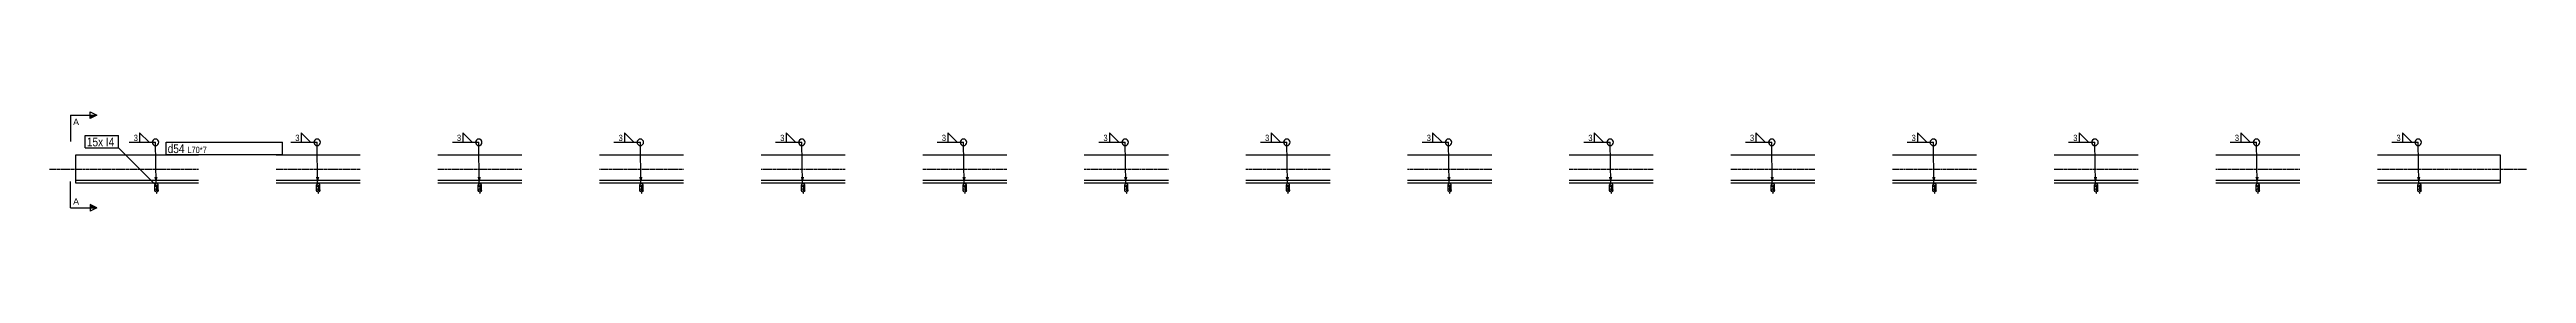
# Model space of a CAD drawing. Header units: millimetres. Extents: x 5 to 40932, y 5 to 1903.
# Drawn here: x 23430 to 29560, y 16 to 261 of the extents above; entities that cross this region are included whole.
import ezdxf

# ---------------------------------------------------------------- set-up
doc = ezdxf.new("R2010")
doc.units = ezdxf.units.MM
doc.linetypes.add('DXK_LINE_DOT2', pattern=[3.9198, 1.9599, -1.9599])
doc.linetypes.add('DXK_LINE_DOT3', pattern=[5.9187, 2.979, -0.9799, 0.9799, -0.9799])
doc.layers.add('STÅL', color=7, linetype='Continuous')
doc.layers.add('TEKST', color=7, linetype='Continuous')
doc.styles.add('Arial', font='ARIAL.TTF', dxfattribs={"height": 0.2})
doc.styles.add('Arial Narrow', font='ARIALN.TTF', dxfattribs={"height": 0.2})

msp = doc.modelspace()

# ---------------------------------------------------------------- hatches: boundary and pattern name
at = {"layer": 'TEKST', "linetype": 'Continuous'}
for points in [[(23697.4, 100.1), (23693.5, 83.7), (23689.2, 99.9)], [(24097.4, 100.1), (24093.5, 83.7), (24089.2, 99.9)], [(24497.4, 100.1), (24493.5, 83.7), (24489.2, 99.9)], [(24897.4, 100.1), (24893.5, 83.7), (24889.2, 99.9)], [(25297.4, 100.1), (25293.5, 83.7), (25289.2, 99.9)], [(25697.4, 100.1), (25693.5, 83.7), (25689.2, 99.9)], [(26097.4, 100.1), (26093.5, 83.7), (26089.2, 99.9)], [(26497.4, 100.1), (26493.5, 83.7), (26489.2, 99.9)], [(26897.4, 100.1), (26893.5, 83.7), (26889.2, 99.9)], [(27297.4, 100.1), (27293.5, 83.7), (27289.2, 99.9)], [(27697.4, 100.1), (27693.5, 83.7), (27689.2, 99.9)], [(28097.4, 100.1), (28093.5, 83.7), (28089.2, 99.9)], [(28497.4, 100.1), (28493.5, 83.7), (28489.2, 99.9)], [(28897.4, 100.1), (28893.5, 83.7), (28889.2, 99.9)], [(29297.4, 100.1), (29293.5, 83.7), (29289.2, 99.9)]]:
    msp.add_hatch(color=3, dxfattribs=at).paths.add_polyline_path(points)

# ---------------------------------------------------------------- linework, layer by layer
at = {"layer": 'STÅL', "color": 2, "linetype": 'Continuous'}
for p, q in [((23494.9, 84.3), (23494.9, 154.3)), ((23494.9, 154.3), (23798.9, 154.3)), ((23990.9, 154.3), (24198.9, 154.3)), ((24390.9, 154.3), (24598.9, 154.3)), ((24790.9, 154.3), (24998.9, 154.3)), ((25190.9, 154.3), (25398.9, 154.3)), ((25590.9, 154.3), (25798.9, 154.3)), ((25990.9, 154.3), (26198.9, 154.3)), ((26390.9, 154.3), (26598.9, 154.3)), ((26791, 154.3), (26999, 154.3)), ((27191, 154.3), (27399, 154.3)), ((27591, 154.3), (27799, 154.3)), ((27991, 154.3), (28199, 154.3)), ((28391, 154.3), (28599, 154.3)), ((28791, 154.3), (28999, 154.3)), ((29191, 154.3), (29494.9, 154.3)), ((29494.9, 154.3), (29494.9, 84.3)), ((23798.9, 91.3), (23494.9, 91.3)), ((23798.9, 84.3), (23494.9, 84.3)), ((23690.9, 66.8), (23690.9, 80.3)), ((23692.1, 64), (23690.9, 66.8)), ((23694.9, 62.8), (23692.1, 64)), ((23697.8, 64), (23694.9, 62.8)), ((23698.9, 66.8), (23697.8, 64)), ((23698.9, 66.8), (23698.9, 80.3)), ((24198.9, 91.3), (23990.9, 91.3)), ((24198.9, 84.3), (23990.9, 84.3)), ((24090.9, 66.8), (24090.9, 80.3)), ((24092.1, 64), (24090.9, 66.8)), ((24094.9, 62.8), (24092.1, 64)), ((24097.8, 64), (24094.9, 62.8)), ((24098.9, 66.8), (24097.8, 64)), ((24098.9, 66.8), (24098.9, 80.3)), ((24598.9, 91.3), (24390.9, 91.3)), ((24598.9, 84.3), (24390.9, 84.3)), ((24490.9, 66.8), (24490.9, 80.3)), ((24492.1, 64), (24490.9, 66.8)), ((24494.9, 62.8), (24492.1, 64)), ((24497.8, 64), (24494.9, 62.8)), ((24498.9, 66.8), (24497.8, 64)), ((24498.9, 66.8), (24498.9, 80.3)), ((24998.9, 91.3), (24790.9, 91.3)), ((24998.9, 84.3), (24790.9, 84.3)), ((24890.9, 66.8), (24890.9, 80.3)), ((24892.1, 64), (24890.9, 66.8)), ((24894.9, 62.8), (24892.1, 64)), ((24897.8, 64), (24894.9, 62.8)), ((24898.9, 66.8), (24897.8, 64)), ((24898.9, 66.8), (24898.9, 80.3)), ((25398.9, 91.3), (25190.9, 91.3)), ((25398.9, 84.3), (25190.9, 84.3)), ((25290.9, 66.8), (25290.9, 80.3)), ((25292.1, 64), (25290.9, 66.8)), ((25294.9, 62.8), (25292.1, 64)), ((25297.8, 64), (25294.9, 62.8)), ((25298.9, 66.8), (25297.8, 64)), ((25298.9, 66.8), (25298.9, 80.3)), ((25798.9, 91.3), (25590.9, 91.3)), ((25798.9, 84.3), (25590.9, 84.3)), ((25690.9, 66.8), (25690.9, 80.3)), ((25692.1, 64), (25690.9, 66.8)), ((25694.9, 62.8), (25692.1, 64)), ((25697.8, 64), (25694.9, 62.8)), ((25698.9, 66.8), (25697.8, 64)), ((25698.9, 66.8), (25698.9, 80.3)), ((26198.9, 91.3), (25990.9, 91.3)), ((26198.9, 84.3), (25990.9, 84.3)), ((26090.9, 66.8), (26090.9, 80.3)), ((26092.1, 64), (26090.9, 66.8)), ((26094.9, 62.8), (26092.1, 64)), ((26097.8, 64), (26094.9, 62.8)), ((26098.9, 66.8), (26097.8, 64)), ((26098.9, 66.8), (26098.9, 80.3)), ((26598.9, 91.3), (26390.9, 91.3)), ((26598.9, 84.3), (26390.9, 84.3)), ((26490.9, 66.8), (26490.9, 80.3)), ((26492.1, 64), (26490.9, 66.8)), ((26494.9, 62.8), (26492.1, 64)), ((26497.8, 64), (26494.9, 62.8)), ((26498.9, 66.8), (26497.8, 64)), ((26498.9, 66.8), (26498.9, 80.3)), ((26999, 91.3), (26791, 91.3)), ((26999, 84.3), (26791, 84.3)), ((26891, 66.8), (26891, 80.3)), ((26892.1, 64), (26891, 66.8)), ((26894.9, 62.8), (26892.1, 64)), ((26897.8, 64), (26894.9, 62.8)), ((26899, 66.8), (26897.8, 64)), ((26899, 66.8), (26899, 80.3)), ((27399, 91.3), (27191, 91.3)), ((27399, 84.3), (27191, 84.3)), ((27291, 66.8), (27291, 80.3)), ((27292.1, 64), (27291, 66.8)), ((27295, 62.8), (27292.1, 64)), ((27297.8, 64), (27295, 62.8)), ((27299, 66.8), (27297.8, 64)), ((27299, 66.8), (27299, 80.3)), ((27799, 91.3), (27591, 91.3)), ((27799, 84.3), (27591, 84.3)), ((27691, 66.8), (27691, 80.3)), ((27692.1, 64), (27691, 66.8)), ((27695, 62.8), (27692.1, 64)), ((27697.8, 64), (27695, 62.8)), ((27699, 66.8), (27697.8, 64)), ((27699, 66.8), (27699, 80.3)), ((28199, 91.3), (27991, 91.3)), ((28199, 84.3), (27991, 84.3)), ((28091, 66.8), (28091, 80.3)), ((28092.1, 64), (28091, 66.8)), ((28095, 62.8), (28092.1, 64)), ((28097.8, 64), (28095, 62.8)), ((28099, 66.8), (28097.8, 64)), ((28099, 66.8), (28099, 80.3)), ((28599, 91.3), (28391, 91.3)), ((28599, 84.3), (28391, 84.3)), ((28491, 66.8), (28491, 80.3)), ((28492.1, 64), (28491, 66.8)), ((28495, 62.8), (28492.1, 64)), ((28497.8, 64), (28495, 62.8)), ((28499, 66.8), (28497.8, 64)), ((28499, 66.8), (28499, 80.3)), ((28999, 91.3), (28791, 91.3)), ((28999, 84.3), (28791, 84.3)), ((28891, 66.8), (28891, 80.3)), ((28892.1, 64), (28891, 66.8)), ((28895, 62.8), (28892.1, 64)), ((28897.8, 64), (28895, 62.8)), ((28899, 66.8), (28897.8, 64)), ((28899, 66.8), (28899, 80.3)), ((29494.9, 91.3), (29191, 91.3)), ((29494.9, 84.3), (29191, 84.3)), ((29291, 66.8), (29291, 80.3)), ((29292.1, 64), (29291, 66.8)), ((29295, 62.8), (29292.1, 64)), ((29297.8, 64), (29295, 62.8)), ((29299, 66.8), (29297.8, 64)), ((29299, 66.8), (29299, 80.3))]:
    msp.add_line(p, q, dxfattribs=at)
at = {"layer": 'STÅL', "color": 7, "linetype": 'DXK_LINE_DOT2'}
for p, q in [((29494.9, 154), (29494.9, 151.6)), ((23692.1, 83.2), (23690.9, 80.3)), ((23690.9, 80.3), (23692.1, 77.5)), ((23690.9, 66.8), (23692.1, 69.6)), ((23694.9, 84.3), (23692.1, 83.2)), ((23692.1, 77.5), (23694.9, 76.3)), ((23692.1, 69.6), (23694.9, 70.8)), ((23697.8, 83.2), (23694.9, 84.3)), ((23694.9, 76.3), (23697.8, 77.5)), ((23694.9, 70.8), (23697.8, 69.6)), ((23698.9, 80.3), (23697.8, 83.2)), ((23697.8, 77.5), (23698.9, 80.3)), ((23697.8, 69.6), (23698.9, 66.8)), ((24092.1, 83.2), (24090.9, 80.3)), ((24090.9, 80.3), (24092.1, 77.5)), ((24090.9, 66.8), (24092.1, 69.6)), ((24094.9, 84.3), (24092.1, 83.2)), ((24092.1, 77.5), (24094.9, 76.3)), ((24092.1, 69.6), (24094.9, 70.8)), ((24097.8, 83.2), (24094.9, 84.3)), ((24094.9, 76.3), (24097.8, 77.5)), ((24094.9, 70.8), (24097.8, 69.6)), ((24098.9, 80.3), (24097.8, 83.2)), ((24097.8, 77.5), (24098.9, 80.3)), ((24097.8, 69.6), (24098.9, 66.8)), ((24492.1, 83.2), (24490.9, 80.3)), ((24490.9, 80.3), (24492.1, 77.5)), ((24490.9, 66.8), (24492.1, 69.6)), ((24494.9, 84.3), (24492.1, 83.2)), ((24492.1, 77.5), (24494.9, 76.3)), ((24492.1, 69.6), (24494.9, 70.8)), ((24497.8, 83.2), (24494.9, 84.3)), ((24494.9, 76.3), (24497.8, 77.5)), ((24494.9, 70.8), (24497.8, 69.6)), ((24498.9, 80.3), (24497.8, 83.2)), ((24497.8, 77.5), (24498.9, 80.3)), ((24497.8, 69.6), (24498.9, 66.8)), ((24892.1, 83.2), (24890.9, 80.3)), ((24890.9, 80.3), (24892.1, 77.5)), ((24890.9, 66.8), (24892.1, 69.6)), ((24894.9, 84.3), (24892.1, 83.2)), ((24892.1, 77.5), (24894.9, 76.3)), ((24892.1, 69.6), (24894.9, 70.8)), ((24897.8, 83.2), (24894.9, 84.3)), ((24894.9, 76.3), (24897.8, 77.5)), ((24894.9, 70.8), (24897.8, 69.6)), ((24898.9, 80.3), (24897.8, 83.2)), ((24897.8, 77.5), (24898.9, 80.3)), ((24897.8, 69.6), (24898.9, 66.8)), ((25292.1, 83.2), (25290.9, 80.3)), ((25290.9, 80.3), (25292.1, 77.5)), ((25290.9, 66.8), (25292.1, 69.6)), ((25294.9, 84.3), (25292.1, 83.2)), ((25292.1, 77.5), (25294.9, 76.3)), ((25292.1, 69.6), (25294.9, 70.8)), ((25297.8, 83.2), (25294.9, 84.3)), ((25294.9, 76.3), (25297.8, 77.5)), ((25294.9, 70.8), (25297.8, 69.6)), ((25298.9, 80.3), (25297.8, 83.2)), ((25297.8, 77.5), (25298.9, 80.3)), ((25297.8, 69.6), (25298.9, 66.8)), ((25692.1, 83.2), (25690.9, 80.3)), ((25690.9, 80.3), (25692.1, 77.5)), ((25690.9, 66.8), (25692.1, 69.6)), ((25694.9, 84.3), (25692.1, 83.2)), ((25692.1, 77.5), (25694.9, 76.3)), ((25692.1, 69.6), (25694.9, 70.8)), ((25697.8, 83.2), (25694.9, 84.3)), ((25694.9, 76.3), (25697.8, 77.5)), ((25694.9, 70.8), (25697.8, 69.6)), ((25698.9, 80.3), (25697.8, 83.2)), ((25697.8, 77.5), (25698.9, 80.3)), ((25697.8, 69.6), (25698.9, 66.8)), ((26092.1, 83.2), (26090.9, 80.3)), ((26090.9, 80.3), (26092.1, 77.5)), ((26090.9, 66.8), (26092.1, 69.6)), ((26094.9, 84.3), (26092.1, 83.2)), ((26092.1, 77.5), (26094.9, 76.3)), ((26092.1, 69.6), (26094.9, 70.8)), ((26097.8, 83.2), (26094.9, 84.3)), ((26094.9, 76.3), (26097.8, 77.5)), ((26094.9, 70.8), (26097.8, 69.6)), ((26098.9, 80.3), (26097.8, 83.2)), ((26097.8, 77.5), (26098.9, 80.3)), ((26097.8, 69.6), (26098.9, 66.8)), ((26492.1, 83.2), (26490.9, 80.3)), ((26490.9, 80.3), (26492.1, 77.5)), ((26490.9, 66.8), (26492.1, 69.6)), ((26494.9, 84.3), (26492.1, 83.2)), ((26492.1, 77.5), (26494.9, 76.3)), ((26492.1, 69.6), (26494.9, 70.8)), ((26497.8, 83.2), (26494.9, 84.3)), ((26494.9, 76.3), (26497.8, 77.5)), ((26494.9, 70.8), (26497.8, 69.6)), ((26498.9, 80.3), (26497.8, 83.2)), ((26497.8, 77.5), (26498.9, 80.3)), ((26497.8, 69.6), (26498.9, 66.8)), ((26892.1, 83.2), (26891, 80.3)), ((26891, 80.3), (26892.1, 77.5)), ((26891, 66.8), (26892.1, 69.6)), ((26894.9, 84.3), (26892.1, 83.2)), ((26892.1, 77.5), (26894.9, 76.3)), ((26892.1, 69.6), (26894.9, 70.8)), ((26897.8, 83.2), (26894.9, 84.3)), ((26894.9, 76.3), (26897.8, 77.5)), ((26894.9, 70.8), (26897.8, 69.6)), ((26899, 80.3), (26897.8, 83.2)), ((26897.8, 77.5), (26899, 80.3)), ((26897.8, 69.6), (26899, 66.8)), ((27292.1, 83.2), (27291, 80.3)), ((27291, 80.3), (27292.1, 77.5)), ((27291, 66.8), (27292.1, 69.6)), ((27295, 84.3), (27292.1, 83.2)), ((27292.1, 77.5), (27295, 76.3)), ((27292.1, 69.6), (27295, 70.8)), ((27297.8, 83.2), (27295, 84.3)), ((27295, 76.3), (27297.8, 77.5)), ((27295, 70.8), (27297.8, 69.6)), ((27299, 80.3), (27297.8, 83.2)), ((27297.8, 77.5), (27299, 80.3)), ((27297.8, 69.6), (27299, 66.8)), ((27692.1, 83.2), (27691, 80.3)), ((27691, 80.3), (27692.1, 77.5)), ((27691, 66.8), (27692.1, 69.6)), ((27695, 84.3), (27692.1, 83.2)), ((27692.1, 77.5), (27695, 76.3)), ((27692.1, 69.6), (27695, 70.8)), ((27697.8, 83.2), (27695, 84.3)), ((27695, 76.3), (27697.8, 77.5)), ((27695, 70.8), (27697.8, 69.6)), ((27699, 80.3), (27697.8, 83.2)), ((27697.8, 77.5), (27699, 80.3)), ((27697.8, 69.6), (27699, 66.8)), ((28092.1, 83.2), (28091, 80.3)), ((28091, 80.3), (28092.1, 77.5)), ((28091, 66.8), (28092.1, 69.6)), ((28095, 84.3), (28092.1, 83.2)), ((28092.1, 77.5), (28095, 76.3)), ((28092.1, 69.6), (28095, 70.8)), ((28097.8, 83.2), (28095, 84.3)), ((28095, 76.3), (28097.8, 77.5)), ((28095, 70.8), (28097.8, 69.6)), ((28099, 80.3), (28097.8, 83.2)), ((28097.8, 77.5), (28099, 80.3)), ((28097.8, 69.6), (28099, 66.8)), ((28492.1, 83.2), (28491, 80.3)), ((28491, 80.3), (28492.1, 77.5)), ((28491, 66.8), (28492.1, 69.6)), ((28495, 84.3), (28492.1, 83.2)), ((28492.1, 77.5), (28495, 76.3)), ((28492.1, 69.6), (28495, 70.8)), ((28497.8, 83.2), (28495, 84.3)), ((28495, 76.3), (28497.8, 77.5)), ((28495, 70.8), (28497.8, 69.6)), ((28499, 80.3), (28497.8, 83.2)), ((28497.8, 77.5), (28499, 80.3)), ((28497.8, 69.6), (28499, 66.8)), ((28892.1, 83.2), (28891, 80.3)), ((28891, 80.3), (28892.1, 77.5)), ((28891, 66.8), (28892.1, 69.6)), ((28895, 84.3), (28892.1, 83.2)), ((28892.1, 77.5), (28895, 76.3)), ((28892.1, 69.6), (28895, 70.8)), ((28897.8, 83.2), (28895, 84.3)), ((28895, 76.3), (28897.8, 77.5)), ((28895, 70.8), (28897.8, 69.6)), ((28899, 80.3), (28897.8, 83.2)), ((28897.8, 77.5), (28899, 80.3)), ((28897.8, 69.6), (28899, 66.8)), ((29292.1, 83.2), (29291, 80.3)), ((29291, 80.3), (29292.1, 77.5)), ((29291, 66.8), (29292.1, 69.6)), ((29295, 84.3), (29292.1, 83.2)), ((29292.1, 77.5), (29295, 76.3)), ((29292.1, 69.6), (29295, 70.8)), ((29297.8, 83.2), (29295, 84.3)), ((29295, 76.3), (29297.8, 77.5)), ((29295, 70.8), (29297.8, 69.6)), ((29299, 80.3), (29297.8, 83.2)), ((29297.8, 77.5), (29299, 80.3)), ((29297.8, 69.6), (29299, 66.8))]:
    msp.add_line(p, q, dxfattribs=at)
at = {"layer": 'STÅL', "color": 7, "linetype": 'DXK_LINE_DOT3'}
for p, q in [((23429.9, 119.3), (23798.9, 119.3)), ((23694.9, 80.3), (23694.9, 80.3)), ((23694.9, 80.3), (23694.9, 58)), ((23990.9, 119.3), (24198.9, 119.3)), ((24094.9, 80.3), (24094.9, 80.3)), ((24094.9, 80.3), (24094.9, 58)), ((24390.9, 119.3), (24598.9, 119.3)), ((24494.9, 80.3), (24494.9, 80.3)), ((24494.9, 80.3), (24494.9, 58)), ((24790.9, 119.3), (24998.9, 119.3)), ((24894.9, 80.3), (24894.9, 80.3)), ((24894.9, 80.3), (24894.9, 58)), ((25190.9, 119.3), (25398.9, 119.3)), ((25294.9, 80.3), (25294.9, 80.3)), ((25294.9, 80.3), (25294.9, 58)), ((25590.9, 119.3), (25798.9, 119.3)), ((25694.9, 80.3), (25694.9, 80.3)), ((25694.9, 80.3), (25694.9, 58)), ((25990.9, 119.3), (26198.9, 119.3)), ((26094.9, 80.3), (26094.9, 80.3)), ((26094.9, 80.3), (26094.9, 58)), ((26390.9, 119.3), (26598.9, 119.3)), ((26494.9, 80.3), (26494.9, 80.3)), ((26494.9, 80.3), (26494.9, 58)), ((26791, 119.3), (26999, 119.3)), ((26894.9, 80.3), (26894.9, 80.3)), ((26894.9, 80.3), (26894.9, 58)), ((27191, 119.3), (27399, 119.3)), ((27295, 80.3), (27295, 80.3)), ((27295, 80.3), (27295, 58)), ((27591, 119.3), (27799, 119.3)), ((27695, 80.3), (27695, 80.3)), ((27695, 80.3), (27695, 58)), ((27991, 119.3), (28199, 119.3)), ((28095, 80.3), (28095, 80.3)), ((28095, 80.3), (28095, 58)), ((28391, 119.3), (28599, 119.3)), ((28495, 80.3), (28495, 80.3)), ((28495, 80.3), (28495, 58)), ((28791, 119.3), (28999, 119.3)), ((28895, 80.3), (28895, 80.3)), ((28895, 80.3), (28895, 58)), ((29191, 119.3), (29559.9, 119.3)), ((29295, 80.3), (29295, 80.3)), ((29295, 80.3), (29295, 58))]:
    msp.add_line(p, q, dxfattribs=at)
at = {"layer": 'STÅL', "color": 2, "linetype": 'Continuous'}
for centre, start, end in [((23694.9, 80.3), 0, 180), ((23694.9, 80.3), 180, 0), ((24094.9, 80.3), 0, 180), ((24094.9, 80.3), 180, 0), ((24494.9, 80.3), 0, 180), ((24494.9, 80.3), 180, 0), ((24894.9, 80.3), 0, 180), ((24894.9, 80.3), 180, 0), ((25294.9, 80.3), 0, 180), ((25294.9, 80.3), 180, 0), ((25694.9, 80.3), 0, 180), ((25694.9, 80.3), 180, 0), ((26094.9, 80.3), 0, 180), ((26094.9, 80.3), 180, 0), ((26494.9, 80.3), 0, 180), ((26494.9, 80.3), 180, 0), ((26894.9, 80.3), 0, 180), ((26894.9, 80.3), 180, 0), ((27295, 80.3), 0, 180), ((27295, 80.3), 180, 0), ((27695, 80.3), 0, 180), ((27695, 80.3), 180, 0), ((28095, 80.3), 0, 180), ((28095, 80.3), 180, 0), ((28495, 80.3), 0, 180), ((28495, 80.3), 180, 0), ((28895, 80.3), 0, 180), ((28895, 80.3), 180, 0), ((29295, 80.3), 0, 180), ((29295, 80.3), 180, 0)]:
    msp.add_arc(centre, 4, start, end, dxfattribs=at)
at = {"layer": 'TEKST', "color": 3, "linetype": 'Continuous'}
for p, q in [((24093.5, 83.7), (24092.1, 185.4)), ((24493.5, 83.7), (24492.1, 185.4)), ((24893.5, 83.7), (24892.1, 185.4)), ((25293.5, 83.7), (25292.1, 185.4)), ((25693.5, 83.7), (25692.1, 185.4)), ((26093.5, 83.7), (26092.1, 185.4)), ((26493.5, 83.7), (26492.1, 185.4)), ((26893.5, 83.7), (26892.1, 185.4)), ((27293.5, 83.7), (27292.1, 185.4)), ((27693.5, 83.7), (27692.1, 185.4)), ((28093.5, 83.7), (28092.1, 185.4)), ((28493.5, 83.7), (28492.1, 185.4)), ((28893.5, 83.7), (28892.1, 185.4)), ((29293.5, 83.7), (29292.1, 185.4))]:
    msp.add_line(p, q, dxfattribs=at)
for centre, start, end in [((24092.1, 185.4), 90, 270), ((24092.1, 185.4), 270, 90), ((24492.1, 185.4), 90, 270), ((24492.1, 185.4), 270, 90), ((24892.1, 185.4), 90, 270), ((24892.1, 185.4), 270, 90), ((25292.1, 185.4), 90, 270), ((25292.1, 185.4), 270, 90), ((25692.1, 185.4), 90, 270), ((25692.1, 185.4), 270, 90), ((26092.1, 185.4), 90, 270), ((26092.1, 185.4), 270, 90), ((26492.1, 185.4), 90, 270), ((26492.1, 185.4), 270, 90), ((26892.1, 185.4), 90, 270), ((26892.1, 185.4), 270, 90), ((27292.1, 185.4), 90, 270), ((27292.1, 185.4), 270, 90), ((27692.1, 185.4), 90, 270), ((27692.1, 185.4), 270, 90), ((28092.1, 185.4), 90, 270), ((28092.1, 185.4), 270, 90), ((28492.1, 185.4), 90, 270), ((28492.1, 185.4), 270, 90), ((28892.1, 185.4), 90, 270), ((28892.1, 185.4), 270, 90), ((29292.1, 185.4), 90, 270), ((29292.1, 185.4), 270, 90)]:
    msp.add_arc(centre, 8.12, start, end, dxfattribs=at)

# ---------------------------------------------------------------- wipeouts: each hides what was drawn before it
at = {"color": 0, "linetype": 'Continuous'}
for points in [[(23502.9, 228.1), (23502.9, 244.4), (23488.4, 244.4), (23488.4, 228.1)], [(23502.9, 31.9), (23502.9, 48.1), (23488.4, 48.1), (23488.4, 31.9)]]:
    msp.add_wipeout(points, dxfattribs=at).dxf.layer = 'TEKST'
at = {"color": 0}
for points in [[(24449.5, 187.3), (24449.5, 206.2), (24437, 206.2), (24437, 187.3)], [(24849.5, 187.3), (24849.5, 206.2), (24837, 206.2), (24837, 187.3)], [(25249.5, 187.3), (25249.5, 206.2), (25237, 206.2), (25237, 187.3)], [(25649.5, 187.3), (25649.5, 206.2), (25637, 206.2), (25637, 187.3)], [(26049.5, 187.3), (26049.5, 206.2), (26037, 206.2), (26037, 187.3)], [(26449.5, 187.3), (26449.5, 206.2), (26437, 206.2), (26437, 187.3)], [(26849.5, 187.3), (26849.5, 206.2), (26837, 206.2), (26837, 187.3)], [(27249.5, 187.3), (27249.5, 206.2), (27237, 206.2), (27237, 187.3)], [(27649.5, 187.3), (27649.5, 206.2), (27637, 206.2), (27637, 187.3)], [(28049.5, 187.3), (28049.5, 206.2), (28037, 206.2), (28037, 187.3)], [(28449.5, 187.3), (28449.5, 206.2), (28437, 206.2), (28437, 187.3)], [(28849.5, 187.3), (28849.5, 206.2), (28837, 206.2), (28837, 187.3)], [(29249.5, 187.3), (29249.5, 206.2), (29237, 206.2), (29237, 187.3)]]:
    msp.add_wipeout(points, dxfattribs=at).dxf.layer = 'TEKST'

# ---------------------------------------------------------------- next in the draw order: hatches: boundary and pattern name
at = {"layer": 'TEKST', "linetype": 'Continuous'}
for points in [[(23530.7, 244.4), (23530.7, 252.5), (23546.9, 252.5)], [(23530.7, 23.7), (23530.7, 31.9), (23546.9, 23.7)]]:
    msp.add_hatch(color=30, dxfattribs=at).paths.add_polyline_path(points)

# ---------------------------------------------------------------- next in the draw order: linework, layer by layer
at = {"layer": 'TEKST', "color": 7, "linetype": 'Continuous'}
for p, q in [((23481.9, 252.5), (23481.9, 187.5)), ((23481.9, 252.5), (23546.9, 252.5)), ((23481.9, 23.7), (23481.9, 88.7)), ((23481.9, 23.7), (23546.9, 23.7))]:
    msp.add_line(p, q, dxfattribs=at)
at = {"layer": 'TEKST', "color": 30, "linetype": 'Continuous'}
for p, q in [((23530.7, 244.4), (23530.7, 260.6)), ((23530.7, 260.6), (23546.9, 252.5)), ((23546.9, 252.5), (23530.7, 244.4)), ((23546.9, 23.7), (23530.7, 31.9)), ((23530.7, 31.9), (23530.7, 15.6)), ((23546.9, 23.7), (23530.7, 15.6))]:
    msp.add_line(p, q, dxfattribs=at)
at = {"layer": 'TEKST', "color": 3, "linetype": 'Continuous'}
for p, q in [((24426.9, 185.4), (24492.1, 185.4)), ((24476.1, 185.4), (24452.8, 208.6)), ((24452.8, 208.6), (24452.8, 185.4)), ((24452.8, 185.4), (24476.1, 185.4)), ((24826.9, 185.4), (24892.1, 185.4)), ((24876.1, 185.4), (24852.8, 208.6)), ((24852.8, 208.6), (24852.8, 185.4)), ((24852.8, 185.4), (24876.1, 185.4)), ((25226.9, 185.4), (25292.1, 185.4)), ((25276.1, 185.4), (25252.9, 208.6)), ((25252.9, 208.6), (25252.9, 185.4)), ((25252.9, 185.4), (25276.1, 185.4)), ((25626.9, 185.4), (25692.1, 185.4)), ((25676.1, 185.4), (25652.9, 208.6)), ((25652.9, 208.6), (25652.9, 185.4)), ((25652.9, 185.4), (25676.1, 185.4)), ((26026.9, 185.4), (26092.1, 185.4)), ((26076.1, 185.4), (26052.9, 208.6)), ((26052.9, 208.6), (26052.9, 185.4)), ((26052.9, 185.4), (26076.1, 185.4)), ((26426.9, 185.4), (26492.1, 185.4)), ((26476.1, 185.4), (26452.9, 208.6)), ((26452.9, 208.6), (26452.9, 185.4)), ((26452.9, 185.4), (26476.1, 185.4)), ((26826.9, 185.4), (26892.1, 185.4)), ((26876.1, 185.4), (26852.9, 208.6)), ((26852.9, 208.6), (26852.9, 185.4)), ((26852.9, 185.4), (26876.1, 185.4)), ((27226.9, 185.4), (27292.1, 185.4)), ((27276.1, 185.4), (27252.9, 208.6)), ((27252.9, 208.6), (27252.9, 185.4)), ((27252.9, 185.4), (27276.1, 185.4)), ((27626.9, 185.4), (27692.1, 185.4)), ((27676.1, 185.4), (27652.9, 208.6)), ((27652.9, 208.6), (27652.9, 185.4)), ((27652.9, 185.4), (27676.1, 185.4)), ((28026.9, 185.4), (28092.1, 185.4)), ((28076.1, 185.4), (28052.9, 208.6)), ((28052.9, 208.6), (28052.9, 185.4)), ((28052.9, 185.4), (28076.1, 185.4)), ((28426.9, 185.4), (28492.1, 185.4)), ((28476.1, 185.4), (28452.9, 208.6)), ((28452.9, 208.6), (28452.9, 185.4)), ((28452.9, 185.4), (28476.1, 185.4)), ((28826.9, 185.4), (28892.1, 185.4)), ((28876.1, 185.4), (28852.9, 208.6)), ((28852.9, 208.6), (28852.9, 185.4)), ((28852.9, 185.4), (28876.1, 185.4)), ((29226.9, 185.4), (29292.1, 185.4)), ((29276.1, 185.4), (29252.9, 208.6)), ((29252.9, 208.6), (29252.9, 185.4)), ((29252.9, 185.4), (29276.1, 185.4))]:
    msp.add_line(p, q, dxfattribs=at)

# ---------------------------------------------------------------- next in the draw order: texts
at = {"layer": 'TEKST', "color": 3, "linetype": 'Continuous', "style": 'Arial'}
for p in [(23488.4, 228.1), (23488.4, 31.9)]:
    msp.add_text('A', height=15.5, dxfattribs=at).set_placement(p)
at = {"layer": 'TEKST', "color": 3, "style": 'Arial Narrow'}
for p in [(24438.3, 188.6), (24838.3, 188.6), (25238.3, 188.6), (25638.3, 188.6), (26038.3, 188.6), (26438.3, 188.6), (26838.3, 188.6), (27238.3, 188.6), (27638.3, 188.6), (28038.3, 188.6), (28438.3, 188.6), (28838.3, 188.6), (29238.3, 188.6)]:
    msp.add_text('3', height=15.5, dxfattribs=at).set_placement(p)

# ---------------------------------------------------------------- next in the draw order: wipeouts: each hides what was drawn before it
at = {"color": 0}
msp.add_wipeout([(23764, 158.9), (23764, 181.6), (23722.4, 181.6), (23722.4, 158.9)], dxfattribs=at).dxf.layer = 'TEKST'

# ---------------------------------------------------------------- next in the draw order: wipeouts: each hides what was drawn before it
for points in [[(23562.6, 175.5), (23562.6, 198.2), (23522.4, 198.2), (23522.4, 175.5)], [(23764, 158.9), (23764, 181.6), (23722.4, 181.6), (23722.4, 158.9)]]:
    msp.add_wipeout(points, dxfattribs=at).dxf.layer = 'TEKST'

# ---------------------------------------------------------------- next in the draw order: linework, layer by layer
at = {"layer": 'TEKST', "color": 3, "linetype": 'Continuous'}
msp.add_line((23693.5, 83.7), (23692.1, 185.4), dxfattribs=at)
at = {"layer": 'TEKST', "color": 7, "linetype": 'Continuous'}
msp.add_line((23718.5, 155), (23718.5, 185.5), dxfattribs=at)
at = {"layer": 'TEKST', "color": 3, "linetype": 'Continuous'}
for start, end in [(90, 270), (270, 90)]:
    msp.add_arc((23692.1, 185.4), 8.12, start, end, dxfattribs=at)

# ---------------------------------------------------------------- next in the draw order: wipeouts: each hides what was drawn before it
at = {"color": 0}
for points in [[(23562.6, 175.5), (23562.6, 198.2), (23522.4, 198.2), (23522.4, 175.5)], [(24002.9, 158.9), (24002.9, 175.1), (23770.9, 175.1), (23770.9, 158.9)]]:
    msp.add_wipeout(points, dxfattribs=at).dxf.layer = 'TEKST'

# ---------------------------------------------------------------- next in the draw order: linework, layer by layer
at = {"layer": 'TEKST', "color": 7, "linetype": 'Continuous'}
msp.add_line((23518.5, 171.6), (23518.5, 202.1), dxfattribs=at)

# ---------------------------------------------------------------- next in the draw order: wipeouts: each hides what was drawn before it
at = {"color": 0}
for points in [[(23590.2, 175.5), (23590.2, 198.2), (23569.4, 198.2), (23569.4, 175.5)], [(24002.9, 158.9), (24002.9, 175.1), (23770.9, 175.1), (23770.9, 158.9)]]:
    msp.add_wipeout(points, dxfattribs=at).dxf.layer = 'TEKST'

# ---------------------------------------------------------------- next in the draw order: linework, layer by layer
at = {"layer": 'TEKST', "color": 7, "linetype": 'Continuous'}
for p, q in [((23718.5, 185.5), (24006.8, 185.5)), ((24006.8, 155), (24006.8, 185.5)), ((23718.5, 155), (24006.8, 155))]:
    msp.add_line(p, q, dxfattribs=at)

# ---------------------------------------------------------------- next in the draw order: texts
at = {"layer": 'TEKST', "color": 3, "style": 'Arial Narrow'}
for s, height, p in [('d54', 21.71, (23722.4, 158.9)), ('L70*7', 15.51, (23770.9, 158.9))]:
    msp.add_text(s, height=height, dxfattribs=at).set_placement(p)

# ---------------------------------------------------------------- next in the draw order: wipeouts: each hides what was drawn before it
at = {"color": 0}
msp.add_wipeout([(23590.2, 175.5), (23590.2, 198.2), (23569.4, 198.2), (23569.4, 175.5)], dxfattribs=at).dxf.layer = 'TEKST'

# ---------------------------------------------------------------- next in the draw order: linework, layer by layer
at = {"layer": 'TEKST', "color": 7, "linetype": 'Continuous'}
for p, q in [((23518.5, 202.1), (23600.9, 202.1)), ((23600.9, 171.6), (23600.9, 202.1)), ((23518.5, 171.6), (23600.9, 171.6)), ((23692.9, 79.7), (23600.9, 171.6))]:
    msp.add_line(p, q, dxfattribs=at)

# ---------------------------------------------------------------- next in the draw order: texts
at = {"layer": 'TEKST', "color": 3, "style": 'Arial Narrow'}
for s, p in [('15x', (23522.4, 175.5)), ('I4', (23569.4, 175.5))]:
    msp.add_text(s, height=21.71, dxfattribs=at).set_placement(p)

# ---------------------------------------------------------------- next in the draw order: wipeouts: each hides what was drawn before it
at = {"color": 0}
msp.add_wipeout([(24049.5, 187.3), (24049.5, 206.2), (24037, 206.2), (24037, 187.3)], dxfattribs=at).dxf.layer = 'TEKST'

# ---------------------------------------------------------------- next in the draw order: linework, layer by layer
at = {"layer": 'TEKST', "color": 3, "linetype": 'Continuous'}
for p, q in [((24026.9, 185.4), (24092.1, 185.4)), ((24076.1, 185.4), (24052.8, 208.6)), ((24052.8, 208.6), (24052.8, 185.4)), ((24052.8, 185.4), (24076.1, 185.4))]:
    msp.add_line(p, q, dxfattribs=at)

# ---------------------------------------------------------------- next in the draw order: texts
at = {"layer": 'TEKST', "color": 3, "style": 'Arial Narrow'}
msp.add_text('3', height=15.5, dxfattribs=at).set_placement((24038.3, 188.6))

# ---------------------------------------------------------------- next in the draw order: wipeouts: each hides what was drawn before it
at = {"color": 0}
msp.add_wipeout([(23649.5, 187.3), (23649.5, 206.2), (23637, 206.2), (23637, 187.3)], dxfattribs=at).dxf.layer = 'TEKST'

# ---------------------------------------------------------------- next in the draw order: linework, layer by layer
at = {"layer": 'TEKST', "color": 3, "linetype": 'Continuous'}
for p, q in [((23626.9, 185.4), (23692.1, 185.4)), ((23676.1, 185.4), (23652.8, 208.6)), ((23652.8, 208.6), (23652.8, 185.4)), ((23652.8, 185.4), (23676.1, 185.4))]:
    msp.add_line(p, q, dxfattribs=at)

# ---------------------------------------------------------------- next in the draw order: texts
at = {"layer": 'TEKST', "color": 3, "style": 'Arial Narrow'}
msp.add_text('3', height=15.5, dxfattribs=at).set_placement((23638.3, 188.6))

doc.saveas('drawing.dxf')
